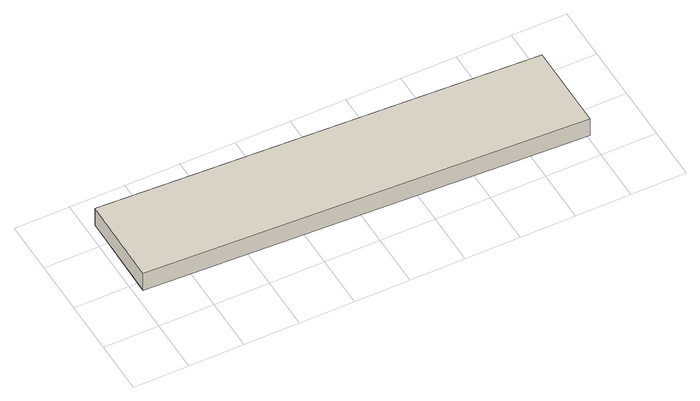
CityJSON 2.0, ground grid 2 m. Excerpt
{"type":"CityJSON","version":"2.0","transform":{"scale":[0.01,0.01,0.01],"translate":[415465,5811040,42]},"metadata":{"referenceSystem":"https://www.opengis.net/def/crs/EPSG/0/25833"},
"CityObjects":{
"building1":{"type":"Building","attributes":{"Gemeindeschluessel":"11000009","BezugspunktDach":"2200","function":"31001_2000","measuredHeight":1.3,"storeysAboveGround":1},"address":[{"country":"Germany","locality":"Berlin","thoroughfareNumber":"2","thoroughfareName":"Woltersdorfer Landstraße"}],"geometry":[{"type":"Solid","lod":"1","boundaries":[[[[0,1,2,3,4]],[[5,6,7,8,9]],[[5,9,4,3]],[[6,5,3,2]],[[7,6,2,1]],[[8,7,1,0]],[[9,8,0,4]]]]}]}
},
"vertices":[
[1609,91,152],[1609,252,152],[1609,414,152],[33,491,152],[31,164,152],[33,491,75],[1609,414,75],[1609,252,75],[1609,91,75],[31,164,75]
]}
